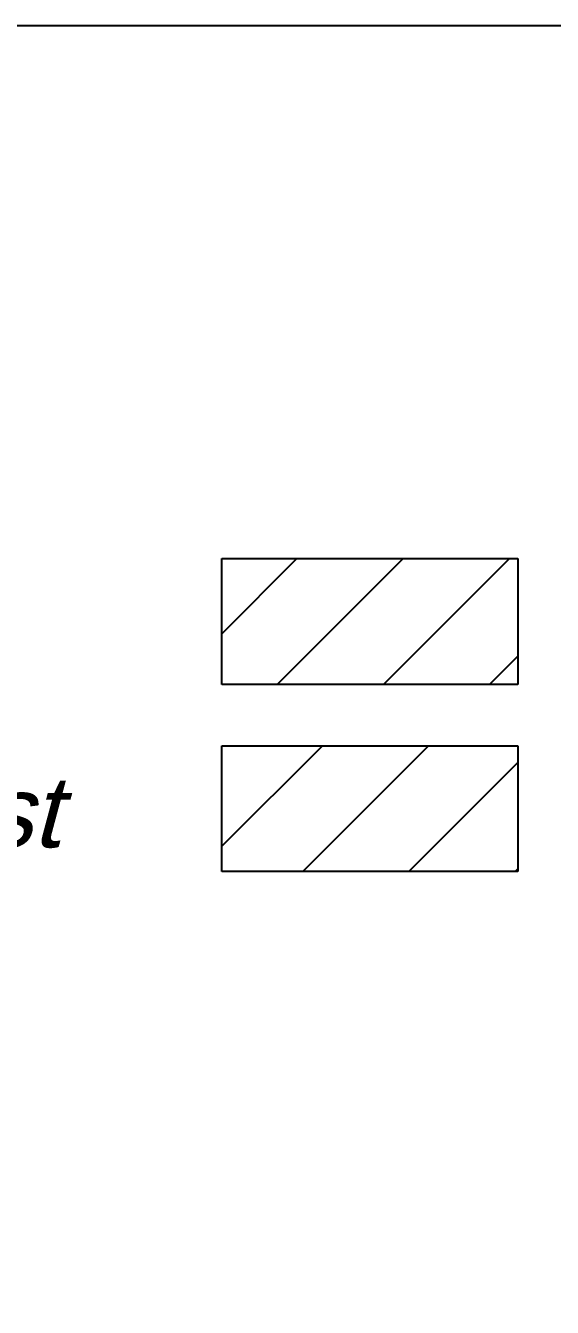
# Model space of a CAD drawing. Header units: millimetres. Extents: x 2762 to 3076, y 916 to 3305.
# Drawn here: x 3065.12 to 3068.01, y 2852.11 to 2859.15 of the extents above; entities that cross this region are included whole.
import ezdxf

# ---------------------------------------------------------------- set-up
doc = ezdxf.new("R2010")
doc.units = ezdxf.units.MM
doc.header["$LTSCALE"] = 2
doc.layers.add('C-ANNO-TABL-TEXT', color=150, linetype='Continuous')
doc.styles.add('ARIAL', font='arial.ttf')

msp = doc.modelspace()

# ---------------------------------------------------------------- linework, layer by layer
at = {"color": 1, "linetype": 'Continuous'}
for p, q in [((3066.1976, 2855.8061), (3066.61, 2856.2185)), ((3066.5018, 2855.5266), (3067.1937, 2856.2185)), ((3067.0856, 2855.5266), (3067.7775, 2856.2185)), ((3067.6693, 2855.5266), (3067.8245, 2855.6818))]:
    msp.add_line(p, q, dxfattribs=at)
for p, q in [((3066.1976, 2856.2185), (3067.8245, 2856.2185)), ((3066.1976, 2855.5266), (3066.1976, 2856.2185)), ((3067.8245, 2856.2185), (3067.8245, 2855.5266)), ((3067.8245, 2855.5266), (3066.1976, 2855.5266)), ((3066.1976, 2855.1911), (3067.8245, 2855.1911)), ((3066.1976, 2854.4992), (3066.1976, 2855.1911)), ((3067.8245, 2855.1911), (3067.8245, 2854.4992)), ((3067.8245, 2854.4992), (3066.1976, 2854.4992))]:
    msp.add_line(p, q)
at = {"color": 3, "linetype": 'Continuous'}
for p, q in [((3066.1976, 2854.6387), (3066.7501, 2855.1911)), ((3066.6419, 2854.4992), (3067.3338, 2855.1911)), ((3067.2256, 2854.4992), (3067.8245, 2855.0981)), ((3067.8093, 2854.4992), (3067.8245, 2854.5144))]:
    msp.add_line(p, q, dxfattribs=at)
msp.add_lwpolyline([(3026.5399, 2859.1454), (3075.5399, 2859.1454), (3075.5399, 2829.6454), (3026.5399, 2829.6454)], close=True)

# ---------------------------------------------------------------- texts
at = {"layer": 'C-ANNO-TABL-TEXT', "color": 7, "style": 'ARIAL', "oblique": 15}
msp.add_text('Sou-ballast', height=0.39, dxfattribs=at).set_placement((3062.5792, 2854.6322))

doc.saveas('drawing.dxf')
